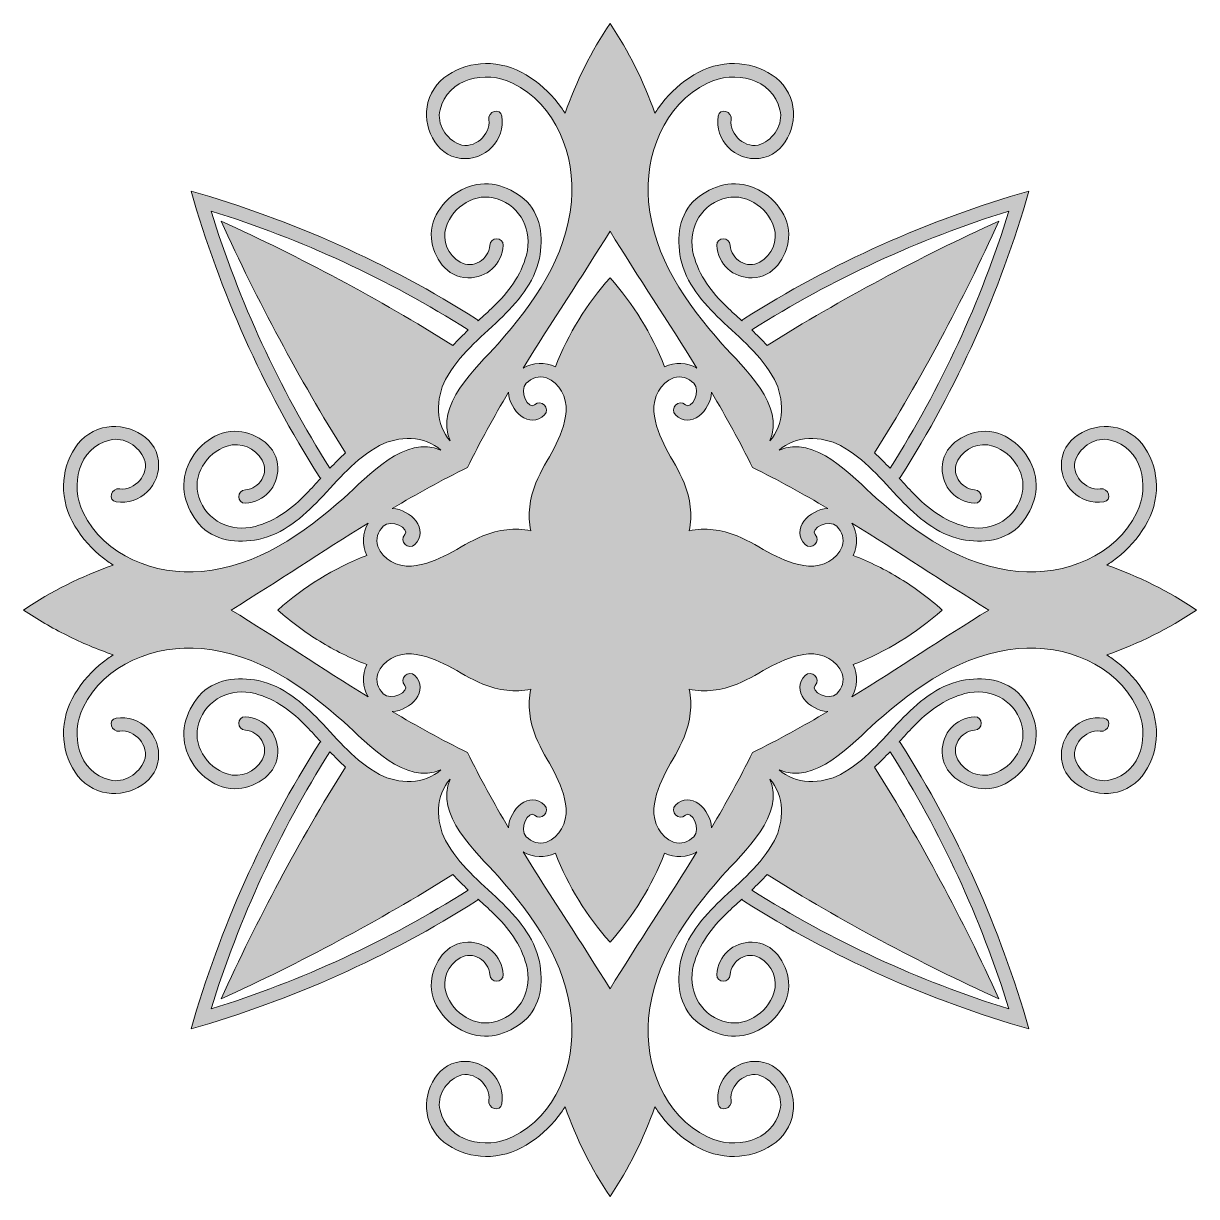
# Model space of a CAD drawing. Header units: inches. Extents: x 59 to 652, y -398 to -8.
# Drawn here: x 468.5 to 651.5, y -191.5 to -8.5 of the extents above; entities that cross this region are included whole.
import ezdxf

# ---------------------------------------------------------------- set-up
doc = ezdxf.new("R2010")
doc.units = ezdxf.units.IN
doc.header["$MEASUREMENT"] = 0
doc.layers.add('Layer 1', color=7, linetype='Continuous')

msp = doc.modelspace()

# ---------------------------------------------------------------- hatches: boundary and pattern name
at = {"layer": 'Layer 1', "true_color": 0x04878f}
h = msp.add_hatch(color=136, dxfattribs=at)
h.dxf.hatch_style = 2
edge = h.paths.add_edge_path()
edge.add_spline(control_points=[(638.36, -107.59), (638.07, -107.38), (637.78, -107.19), (637.49, -107), (642.46, -105.27), (647.16, -102.92), (651.5, -100), (647.16, -97.08), (642.46, -94.73), (637.49, -93), (637.78, -92.81), (638.07, -92.62), (638.36, -92.41), (641.92, -89.84), (644.99, -85.89), (645.24, -81.34), (645.45, -77.36), (643.39, -72.66), (639.16, -71.6), (635.58, -70.7), (630.92, -72.65), (630.45, -76.72), (630.02, -80.5), (633.3, -83.7), (637.04, -83.12), (638.37, -82.91), (637.8, -80.89), (636.48, -81.09), (634.13, -81.46), (631.77, -78.76), (632.65, -76.47), (633.42, -74.47), (635.85, -72.94), (638.02, -73.48), (642.99, -74.72), (644.25, -80.58), (642.2, -84.77), (638.85, -91.65), (630.99, -94.6), (623.66, -93.97), (615.13, -93.24), (607.75, -88.08), (601.53, -82.53), (597.79, -79.2), (591.83, -72.5), (586.4, -75.08), (588.8, -72.75), (593.07, -72.8), (595.95, -74.35), (599.75, -76.39), (602.37, -79.7), (605.31, -82.75), (607.92, -85.45), (611.01, -88.21), (614.82, -88.98), (618.06, -89.64), (621.82, -89.25), (624.12, -86.58), (626.29, -84.03), (627.21, -80.58), (625.82, -77.41), (624.52, -74.44), (621.44, -71.81), (617.99, -72.14), (615.04, -72.42), (611.84, -74.49), (611.82, -77.82), (611.8, -80.8), (613.89, -83.16), (616.88, -83.33), (618.24, -83.41), (618.23, -81.31), (616.88, -81.23), (614.71, -81.1), (613.1, -78.63), (614.28, -76.61), (615.4, -74.71), (617.57, -73.73), (619.74, -74.44), (622.94, -75.48), (625.27, -79.02), (624.14, -82.41), (622.89, -86.14), (619.15, -87.94), (615.38, -86.96), (612.14, -86.11), (609.58, -84.15), (607.29, -81.77), (606.57, -81.03), (605.86, -80.25), (605.13, -79.45), (605.21, -79.38), (605.3, -79.3), (605.36, -79.19), (614.14, -65.39), (620.86, -50.37), (625.35, -34.65), (617.49, -36.89), (609.81, -39.7), (602.36, -43.04), (594.92, -46.37), (587.71, -50.25), (580.81, -54.64), (580.7, -54.7), (580.62, -54.79), (580.55, -54.87), (579.75, -54.14), (578.97, -53.43), (578.23, -52.71), (575.85, -50.42), (573.89, -47.86), (573.04, -44.62), (572.06, -40.85), (573.86, -37.11), (577.59, -35.86), (580.98, -34.73), (584.52, -37.06), (585.56, -40.26), (586.27, -42.43), (585.29, -44.6), (583.39, -45.72), (581.37, -46.9), (578.9, -45.29), (578.77, -43.12), (578.69, -41.77), (576.59, -41.76), (576.67, -43.12), (576.84, -46.11), (579.2, -48.2), (582.18, -48.18), (585.51, -48.16), (587.58, -44.96), (587.86, -42.01), (588.19, -38.56), (585.56, -35.48), (582.59, -34.18), (579.42, -32.79), (575.97, -33.71), (573.42, -35.88), (570.75, -38.18), (570.36, -41.94), (571.02, -45.18), (571.79, -48.99), (574.55, -52.08), (577.25, -54.69), (580.3, -57.63), (583.61, -60.25), (585.65, -64.05), (587.2, -66.93), (587.25, -71.2), (584.92, -73.6), (587.5, -68.17), (580.8, -62.21), (577.47, -58.47), (571.92, -52.25), (566.76, -44.87), (566.03, -36.34), (565.4, -29.01), (568.35, -21.15), (575.23, -17.8), (579.42, -15.75), (585.28, -17.01), (586.52, -21.98), (587.06, -24.15), (585.53, -26.58), (583.53, -27.35), (581.24, -28.23), (578.54, -25.87), (578.91, -23.52), (579.11, -22.2), (577.09, -21.63), (576.88, -22.96), (576.3, -26.7), (579.5, -29.98), (583.28, -29.55), (587.35, -29.08), (589.3, -24.42), (588.4, -20.84), (587.34, -16.61), (582.64, -14.55), (578.66, -14.76), (574.11, -15.01), (570.16, -18.08), (567.59, -21.64), (567.38, -21.93), (567.19, -22.22), (567, -22.51), (565.27, -17.54), (562.92, -12.84), (560, -8.5), (557.08, -12.84), (554.73, -17.54), (553, -22.51), (552.81, -22.22), (552.62, -21.93), (552.41, -21.64), (549.84, -18.08), (545.89, -15.01), (541.34, -14.76), (537.36, -14.55), (532.66, -16.61), (531.6, -20.84), (530.7, -24.42), (532.65, -29.08), (536.72, -29.55), (540.5, -29.98), (543.7, -26.7), (543.12, -22.96), (542.91, -21.63), (540.89, -22.2), (541.09, -23.52), (541.46, -25.87), (538.76, -28.23), (536.47, -27.35), (534.47, -26.58), (532.94, -24.15), (533.48, -21.98), (534.72, -17.01), (540.58, -15.75), (544.77, -17.8), (551.65, -21.15), (554.6, -29.01), (553.97, -36.34), (553.24, -44.87), (548.08, -52.25), (542.53, -58.47), (539.2, -62.21), (532.5, -68.17), (535.08, -73.6), (532.75, -71.2), (532.8, -66.93), (534.35, -64.05), (536.39, -60.25), (539.7, -57.63), (542.75, -54.69), (545.45, -52.08), (548.21, -48.99), (548.98, -45.18), (549.64, -41.94), (549.25, -38.18), (546.58, -35.88), (544.03, -33.71), (540.58, -32.79), (537.41, -34.18), (534.44, -35.48), (531.81, -38.56), (532.14, -42.01), (532.42, -44.96), (534.49, -48.16), (537.82, -48.18), (540.8, -48.2), (543.16, -46.11), (543.33, -43.12), (543.41, -41.76), (541.31, -41.77), (541.23, -43.12), (541.1, -45.29), (538.63, -46.9), (536.61, -45.72), (534.71, -44.6), (533.73, -42.43), (534.44, -40.26), (535.48, -37.06), (539.02, -34.73), (542.41, -35.86), (546.14, -37.11), (547.94, -40.85), (546.96, -44.62), (546.11, -47.86), (544.15, -50.42), (541.77, -52.71), (541.03, -53.43), (540.25, -54.14), (539.45, -54.87), (539.38, -54.79), (539.3, -54.7), (539.19, -54.64), (525.39, -45.86), (510.37, -39.14), (494.65, -34.65), (496.89, -42.51), (499.7, -50.19), (503.04, -57.64), (506.37, -65.08), (510.25, -72.29), (514.64, -79.19), (514.7, -79.3), (514.79, -79.38), (514.87, -79.45), (514.14, -80.25), (513.43, -81.03), (512.71, -81.77), (510.42, -84.15), (507.86, -86.11), (504.62, -86.96), (500.85, -87.94), (497.11, -86.14), (495.86, -82.41), (494.73, -79.02), (497.06, -75.48), (500.26, -74.44), (502.43, -73.73), (504.6, -74.71), (505.72, -76.61), (506.9, -78.63), (505.29, -81.1), (503.12, -81.23), (501.77, -81.31), (501.76, -83.41), (503.12, -83.33), (506.11, -83.16), (508.2, -80.8), (508.18, -77.82), (508.16, -74.49), (504.96, -72.42), (502.01, -72.14), (498.56, -71.81), (495.48, -74.44), (494.18, -77.41), (492.79, -80.58), (493.71, -84.03), (495.88, -86.58), (498.18, -89.25), (501.94, -89.64), (505.18, -88.98), (508.99, -88.21), (512.08, -85.45), (514.69, -82.75), (517.63, -79.7), (520.25, -76.39), (524.05, -74.35), (526.93, -72.8), (531.2, -72.75), (533.6, -75.08), (528.17, -72.5), (522.21, -79.2), (518.47, -82.53), (512.25, -88.08), (504.87, -93.24), (496.34, -93.97), (489.01, -94.6), (481.15, -91.65), (477.8, -84.77), (475.75, -80.58), (477.01, -74.72), (481.98, -73.48), (484.15, -72.94), (486.58, -74.47), (487.35, -76.47), (488.23, -78.76), (485.87, -81.46), (483.52, -81.09), (482.2, -80.89), (481.63, -82.91), (482.96, -83.12), (486.7, -83.7), (489.98, -80.5), (489.55, -76.72), (489.08, -72.65), (484.42, -70.7), (480.84, -71.6), (476.61, -72.66), (474.55, -77.36), (474.76, -81.34), (475.01, -85.89), (478.08, -89.84), (481.64, -92.41), (481.93, -92.62), (482.22, -92.81), (482.51, -93), (477.54, -94.73), (472.84, -97.08), (468.5, -100), (470.67, -101.46), (472.93, -102.78), (475.27, -103.95), (477.61, -105.12), (480.02, -106.14), (482.51, -107), (482.22, -107.19), (481.93, -107.38), (481.64, -107.59), (478.08, -110.16), (475.01, -114.11), (474.76, -118.66), (474.55, -122.64), (476.61, -127.34), (480.84, -128.4), (484.42, -129.3), (489.08, -127.35), (489.55, -123.28), (489.98, -119.5), (486.7, -116.3), (482.96, -116.88), (481.63, -117.09), (482.2, -119.11), (483.52, -118.91), (485.87, -118.54), (488.23, -121.24), (487.35, -123.53), (486.58, -125.53), (484.15, -127.06), (481.98, -126.52), (477.01, -125.28), (475.75, -119.42), (477.8, -115.23), (481.15, -108.35), (489.01, -105.4), (496.34, -106.03), (504.87, -106.76), (512.25, -111.92), (518.47, -117.47), (522.21, -120.8), (528.17, -127.5), (533.6, -124.92), (531.2, -127.25), (526.93, -127.2), (524.05, -125.65), (520.25, -123.61), (517.63, -120.3), (514.69, -117.25), (512.08, -114.55), (508.99, -111.79), (505.18, -111.02), (501.94, -110.36), (498.18, -110.75), (495.88, -113.42), (493.71, -115.97), (492.79, -119.42), (494.18, -122.59), (495.48, -125.56), (498.56, -128.19), (502.01, -127.86), (504.96, -127.58), (508.16, -125.51), (508.18, -122.18), (508.2, -119.2), (506.11, -116.84), (503.12, -116.67), (501.76, -116.59), (501.77, -118.69), (503.12, -118.77), (505.29, -118.9), (506.9, -121.37), (505.72, -123.39), (504.6, -125.29), (502.43, -126.27), (500.26, -125.56), (497.06, -124.52), (494.73, -120.98), (495.86, -117.59), (497.11, -113.86), (500.85, -112.06), (504.62, -113.04), (507.86, -113.89), (510.42, -115.85), (512.71, -118.23), (513.43, -118.97), (514.14, -119.75), (514.87, -120.55), (514.79, -120.62), (514.7, -120.7), (514.64, -120.81), (505.86, -134.61), (499.14, -149.63), (494.65, -165.35), (510.37, -160.86), (525.39, -154.14), (539.19, -145.36), (539.3, -145.3), (539.38, -145.21), (539.45, -145.13), (540.25, -145.86), (541.03, -146.57), (541.77, -147.29), (544.15, -149.58), (546.11, -152.14), (546.96, -155.38), (547.94, -159.15), (546.14, -162.89), (542.41, -164.14), (539.02, -165.27), (535.48, -162.94), (534.44, -159.74), (533.73, -157.57), (534.71, -155.4), (536.61, -154.28), (538.63, -153.1), (541.1, -154.71), (541.23, -156.88), (541.31, -158.23), (543.41, -158.24), (543.33, -156.88), (543.16, -153.89), (540.8, -151.8), (537.82, -151.82), (534.49, -151.84), (532.42, -155.04), (532.14, -157.99), (531.81, -161.44), (534.44, -164.52), (537.41, -165.82), (540.58, -167.21), (544.03, -166.29), (546.58, -164.12), (549.25, -161.82), (549.64, -158.06), (548.98, -154.82), (548.21, -151.01), (545.45, -147.92), (542.75, -145.31), (539.7, -142.37), (536.39, -139.75), (534.35, -135.95), (532.8, -133.07), (532.75, -128.8), (535.08, -126.4), (532.5, -131.83), (539.2, -137.79), (542.53, -141.53), (548.08, -147.75), (553.24, -155.13), (553.97, -163.66), (554.6, -170.99), (551.65, -178.85), (544.77, -182.2), (540.58, -184.25), (534.72, -182.99), (533.48, -178.02), (532.94, -175.85), (534.47, -173.42), (536.47, -172.65), (538.76, -171.77), (541.46, -174.13), (541.09, -176.48), (540.89, -177.8), (542.91, -178.37), (543.12, -177.04), (543.7, -173.3), (540.5, -170.02), (536.72, -170.45), (532.65, -170.92), (530.7, -175.58), (531.6, -179.16), (532.66, -183.39), (537.36, -185.45), (541.34, -185.24), (545.89, -184.99), (549.84, -181.92), (552.41, -178.36), (552.62, -178.07), (552.81, -177.78), (553, -177.49), (554.73, -182.46), (557.08, -187.16), (560, -191.5), (562.92, -187.16), (565.27, -182.46), (567, -177.49), (567.19, -177.78), (567.38, -178.07), (567.59, -178.36), (570.16, -181.92), (574.11, -184.99), (578.66, -185.24), (582.64, -185.45), (587.34, -183.39), (588.4, -179.16), (589.3, -175.58), (587.35, -170.92), (583.28, -170.45), (579.5, -170.02), (576.3, -173.3), (576.88, -177.04), (577.09, -178.37), (579.11, -177.8), (578.91, -176.48), (578.54, -174.13), (581.24, -171.77), (583.53, -172.65), (585.53, -173.42), (587.06, -175.85), (586.52, -178.02), (585.28, -182.99), (579.42, -184.25), (575.23, -182.2), (568.35, -178.85), (565.4, -170.99), (566.03, -163.66), (566.76, -155.13), (571.92, -147.75), (577.47, -141.53), (580.8, -137.79), (587.5, -131.83), (584.92, -126.4), (587.25, -128.8), (587.2, -133.07), (585.65, -135.95), (583.61, -139.75), (580.3, -142.37), (577.25, -145.31), (574.55, -147.92), (571.79, -151.01), (571.02, -154.82), (570.36, -158.06), (570.75, -161.82), (573.42, -164.12), (575.97, -166.29), (579.42, -167.21), (582.59, -165.82), (585.56, -164.52), (588.19, -161.44), (587.86, -157.99), (587.58, -155.04), (585.51, -151.84), (582.18, -151.82), (579.2, -151.8), (576.84, -153.89), (576.67, -156.88), (576.59, -158.24), (578.69, -158.23), (578.77, -156.88), (578.9, -154.71), (581.37, -153.1), (583.39, -154.28), (585.29, -155.4), (586.27, -157.57), (585.56, -159.74), (584.52, -162.94), (580.98, -165.27), (577.59, -164.14), (573.86, -162.89), (572.06, -159.15), (573.04, -155.38), (573.89, -152.14), (575.85, -149.58), (578.23, -147.29), (578.97, -146.57), (579.75, -145.86), (580.55, -145.13), (580.62, -145.21), (580.7, -145.3), (580.81, -145.36), (594.61, -154.14), (609.63, -160.86), (625.35, -165.35), (620.86, -149.63), (614.14, -134.61), (605.36, -120.81), (605.3, -120.7), (605.21, -120.62), (605.13, -120.55), (605.86, -119.75), (606.57, -118.97), (607.29, -118.23), (609.58, -115.85), (612.14, -113.89), (615.38, -113.04), (619.15, -112.06), (622.89, -113.86), (624.14, -117.59), (625.27, -120.98), (622.94, -124.52), (619.74, -125.56), (617.57, -126.27), (615.4, -125.29), (614.28, -123.39), (613.1, -121.37), (614.71, -118.9), (616.88, -118.77), (618.23, -118.69), (618.24, -116.59), (616.88, -116.67), (613.89, -116.84), (611.8, -119.2), (611.82, -122.18), (611.84, -125.51), (615.04, -127.58), (617.99, -127.86), (621.44, -128.19), (624.52, -125.56), (625.82, -122.59), (627.21, -119.42), (626.29, -115.97), (624.12, -113.42), (621.82, -110.75), (618.06, -110.36), (614.82, -111.02), (611.01, -111.79), (607.92, -114.55), (605.31, -117.25), (602.37, -120.3), (599.75, -123.61), (595.95, -125.65), (593.07, -127.2), (588.8, -127.25), (586.4, -124.92), (591.83, -127.5), (597.79, -120.8), (601.53, -117.47), (607.75, -111.92), (615.13, -106.76), (623.66, -106.03), (630.99, -105.4), (638.85, -108.35), (642.2, -115.23), (644.25, -119.42), (642.99, -125.28), (638.02, -126.52), (635.85, -127.06), (633.42, -125.53), (632.65, -123.53), (631.77, -121.24), (634.13, -118.54), (636.48, -118.91), (637.8, -119.11), (638.37, -117.09), (637.04, -116.88), (633.3, -116.3), (630.02, -119.5), (630.45, -123.28), (630.92, -127.35), (635.58, -129.3), (639.16, -128.4), (643.39, -127.34), (645.45, -122.64), (645.24, -118.66), (644.99, -114.11), (641.92, -110.16), (638.36, -107.59)], knot_values=[0, 0, 0, 0, 1, 1, 1, 2, 2, 2, 3, 3, 3, 4, 4, 4, 5, 5, 5, 6, 6, 6, 7, 7, 7, 8, 8, 8, 9, 9, 9, 10, 10, 10, 11, 11, 11, 12, 12, 12, 13, 13, 13, 14, 14, 14, 15, 15, 15, 16, 16, 16, 17, 17, 17, 18, 18, 18, 19, 19, 19, 20, 20, 20, 21, 21, 21, 22, 22, 22, 23, 23, 23, 24, 24, 24, 25, 25, 25, 26, 26, 26, 27, 27, 27, 28, 28, 28, 29, 29, 29, 30, 30, 30, 31, 31, 31, 32, 32, 32, 33, 33, 33, 34, 34, 34, 35, 35, 35, 36, 36, 36, 37, 37, 37, 38, 38, 38, 39, 39, 39, 40, 40, 40, 41, 41, 41, 42, 42, 42, 43, 43, 43, 44, 44, 44, 45, 45, 45, 46, 46, 46, 47, 47, 47, 48, 48, 48, 49, 49, 49, 50, 50, 50, 51, 51, 51, 52, 52, 52, 53, 53, 53, 54, 54, 54, 55, 55, 55, 56, 56, 56, 57, 57, 57, 58, 58, 58, 59, 59, 59, 60, 60, 60, 61, 61, 61, 62, 62, 62, 63, 63, 63, 64, 64, 64, 65, 65, 65, 66, 66, 66, 67, 67, 67, 68, 68, 68, 69, 69, 69, 70, 70, 70, 71, 71, 71, 72, 72, 72, 73, 73, 73, 74, 74, 74, 75, 75, 75, 76, 76, 76, 77, 77, 77, 78, 78, 78, 79, 79, 79, 80, 80, 80, 81, 81, 81, 82, 82, 82, 83, 83, 83, 84, 84, 84, 85, 85, 85, 86, 86, 86, 87, 87, 87, 88, 88, 88, 89, 89, 89, 90, 90, 90, 91, 91, 91, 92, 92, 92, 93, 93, 93, 94, 94, 94, 95, 95, 95, 96, 96, 96, 97, 97, 97, 98, 98, 98, 99, 99, 99, 100, 100, 100, 101, 101, 101, 102, 102, 102, 103, 103, 103, 104, 104, 104, 105, 105, 105, 106, 106, 106, 107, 107, 107, 108, 108, 108, 109, 109, 109, 110, 110, 110, 111, 111, 111, 112, 112, 112, 113, 113, 113, 114, 114, 114, 115, 115, 115, 116, 116, 116, 117, 117, 117, 118, 118, 118, 119, 119, 119, 120, 120, 120, 121, 121, 121, 122, 122, 122, 123, 123, 123, 124, 124, 124, 125, 125, 125, 126, 126, 126, 127, 127, 127, 128, 128, 128, 129, 129, 129, 130, 130, 130, 131, 131, 131, 132, 132, 132, 133, 133, 133, 134, 134, 134, 135, 135, 135, 136, 136, 136, 137, 137, 137, 138, 138, 138, 139, 139, 139, 140, 140, 140, 141, 141, 141, 142, 142, 142, 143, 143, 143, 144, 144, 144, 145, 145, 145, 146, 146, 146, 147, 147, 147, 148, 148, 148, 149, 149, 149, 150, 150, 150, 151, 151, 151, 152, 152, 152, 153, 153, 153, 154, 154, 154, 155, 155, 155, 156, 156, 156, 157, 157, 157, 158, 158, 158, 159, 159, 159, 160, 160, 160, 161, 161, 161, 162, 162, 162, 163, 163, 163, 164, 164, 164, 165, 165, 165, 166, 166, 166, 167, 167, 167, 168, 168, 168, 169, 169, 169, 170, 170, 170, 171, 171, 171, 172, 172, 172, 173, 173, 173, 174, 174, 174, 175, 175, 175, 176, 176, 176, 177, 177, 177, 178, 178, 178, 179, 179, 179, 180, 180, 180, 181, 181, 181, 182, 182, 182, 183, 183, 183, 184, 184, 184, 185, 185, 185, 186, 186, 186, 187, 187, 187, 188, 188, 188, 189, 189, 189, 190, 190, 190, 191, 191, 191, 192, 192, 192, 193, 193, 193, 194, 194, 194, 195, 195, 195, 196, 196, 196, 197, 197, 197, 198, 198, 198, 199, 199, 199, 200, 200, 200, 201, 201, 201, 202, 202, 202, 203, 203, 203, 204, 204, 204, 205, 205, 205, 206, 206, 206, 207, 207, 207, 208, 208, 208, 209, 209, 209, 210, 210, 210, 211, 211, 211, 212, 212, 212, 213, 213, 213, 214, 214, 214, 215, 215, 215, 216, 216, 216, 217, 217, 217, 218, 218, 218, 219, 219, 219, 220, 220, 220, 221, 221, 221, 222, 222, 222, 223, 223, 223, 224, 224, 224, 225, 225, 225, 226, 226, 226, 227, 227, 227, 228, 228, 228, 229, 229, 229, 230, 230, 230, 231, 231, 231, 232, 232, 232, 233, 233, 233, 234, 234, 234, 235, 235, 235, 236, 236, 236, 237, 237, 237, 238, 238, 238, 239, 239, 239, 240, 240, 240, 241, 241, 241, 242, 242, 242, 243, 243, 243, 243], degree=3, periodic=1)
edge = h.paths.add_edge_path()
edge.add_spline(control_points=[(584.51, -58.72), (583.75, -57.88), (582.93, -57.08), (582.11, -56.31), (594.62, -48.38), (608.1, -42.15), (622.23, -37.77), (617.85, -51.9), (611.62, -65.38), (603.69, -77.89), (602.92, -77.07), (602.12, -76.25), (601.28, -75.49), (608.53, -63.87), (615.01, -51.79), (620.68, -39.32), (614.45, -42.16), (608.31, -45.19), (602.28, -48.43), (596.25, -51.67), (590.32, -55.1), (584.51, -58.72)], knot_values=[0, 0, 0, 0, 1, 1, 1, 2, 2, 2, 3, 3, 3, 4, 4, 4, 5, 5, 5, 6, 6, 6, 7, 7, 7, 7], degree=3, periodic=1)
edge = h.paths.add_edge_path()
edge.add_spline(control_points=[(499.32, -39.32), (502.16, -45.55), (505.19, -51.69), (508.43, -57.72), (511.67, -63.75), (515.1, -69.68), (518.72, -75.49), (517.88, -76.25), (517.08, -77.07), (516.31, -77.89), (508.38, -65.38), (502.15, -51.9), (497.77, -37.77), (511.9, -42.15), (525.38, -48.38), (537.89, -56.31), (537.07, -57.08), (536.25, -57.88), (535.49, -58.72), (523.87, -51.47), (511.79, -44.99), (499.32, -39.32)], knot_values=[0, 0, 0, 0, 1, 1, 1, 2, 2, 2, 3, 3, 3, 4, 4, 4, 5, 5, 5, 6, 6, 6, 7, 7, 7, 7], degree=3, periodic=1)
edge = h.paths.add_edge_path()
edge.add_spline(control_points=[(535.49, -141.28), (536.25, -142.12), (537.07, -142.92), (537.89, -143.69), (525.38, -151.62), (511.9, -157.85), (497.77, -162.23), (502.15, -148.1), (508.38, -134.62), (516.31, -122.11), (517.08, -122.93), (517.88, -123.75), (518.72, -124.51), (511.47, -136.13), (504.99, -148.21), (499.32, -160.68), (505.55, -157.84), (511.69, -154.81), (517.72, -151.57), (523.75, -148.33), (529.68, -144.9), (535.49, -141.28)], knot_values=[0, 0, 0, 0, 1, 1, 1, 2, 2, 2, 3, 3, 3, 4, 4, 4, 5, 5, 5, 6, 6, 6, 7, 7, 7, 7], degree=3, periodic=1)
edge = h.paths.add_edge_path()
edge.add_spline(control_points=[(620.68, -160.68), (617.84, -154.45), (614.81, -148.31), (611.57, -142.28), (608.33, -136.25), (604.9, -130.32), (601.28, -124.51), (602.12, -123.75), (602.92, -122.93), (603.69, -122.11), (611.62, -134.62), (617.85, -148.1), (622.23, -162.23), (608.1, -157.85), (594.62, -151.62), (582.11, -143.69), (582.93, -142.92), (583.75, -142.12), (584.51, -141.28), (596.13, -148.53), (608.21, -155.01), (620.68, -160.68)], knot_values=[0, 0, 0, 0, 1, 1, 1, 2, 2, 2, 3, 3, 3, 4, 4, 4, 5, 5, 5, 6, 6, 6, 7, 7, 7, 7], degree=3, periodic=1)
edge = h.paths.add_edge_path()
edge.add_spline(control_points=[(560, -40.89), (564.41, -48.09), (569.14, -55.1), (573.56, -62.28), (572.04, -61.36), (570.13, -61.28), (568.5, -62.04), (566.51, -56.91), (563.66, -52.25), (560, -48.17), (556.34, -52.25), (553.49, -56.91), (551.5, -62.04), (549.87, -61.28), (547.96, -61.36), (546.44, -62.28), (550.86, -55.1), (555.59, -48.09), (560, -40.89)], knot_values=[0, 0, 0, 0, 1, 1, 1, 2, 2, 2, 3, 3, 3, 4, 4, 4, 5, 5, 5, 6, 6, 6, 6], degree=3, periodic=1)
edge = h.paths.add_edge_path()
edge.add_spline(control_points=[(560, -159.11), (555.59, -151.91), (550.86, -144.9), (546.44, -137.72), (547.96, -138.64), (549.87, -138.72), (551.5, -137.96), (553.49, -143.09), (556.34, -147.75), (560, -151.83), (563.66, -147.75), (566.51, -143.09), (568.5, -137.96), (570.13, -138.72), (572.04, -138.64), (573.56, -137.72), (569.14, -144.9), (564.41, -151.91), (560, -159.11)], knot_values=[0, 0, 0, 0, 1, 1, 1, 2, 2, 2, 3, 3, 3, 4, 4, 4, 5, 5, 5, 6, 6, 6, 6], degree=3, periodic=1)
edge = h.paths.add_edge_path()
edge.add_spline(control_points=[(524.62, -86.94), (525.76, -85.68), (528.9, -87.33), (528.01, -88.23), (527, -89.24), (528.56, -90.79), (529.56, -89.79), (531.89, -87.45), (528.88, -84.29), (526.04, -84.16), (529.87, -81.88), (533.77, -79.73), (537.78, -77.78), (539.73, -73.77), (541.88, -69.87), (544.16, -66.04), (544.29, -68.88), (547.45, -71.89), (549.79, -69.56), (550.79, -68.56), (549.24, -67), (548.23, -68.01), (547.33, -68.9), (545.68, -65.76), (546.94, -64.62), (547.77, -63.86), (548.94, -63.35), (550.07, -63.79), (552.16, -64.6), (553.29, -66.82), (553.14, -69.01), (552.83, -73.21), (550.02, -76.41), (548.45, -80.16), (547.43, -82.63), (547.15, -85.23), (547.63, -87.63), (545.23, -87.15), (542.63, -87.43), (540.16, -88.45), (536.41, -90.02), (533.21, -92.83), (529.01, -93.14), (526.82, -93.29), (524.6, -92.16), (523.79, -90.07), (523.35, -88.94), (523.86, -87.77), (524.62, -86.94)], knot_values=[0, 0, 0, 0, 1, 1, 1, 2, 2, 2, 3, 3, 3, 4, 4, 4, 5, 5, 5, 6, 6, 6, 7, 7, 7, 8, 8, 8, 9, 9, 9, 10, 10, 10, 11, 11, 11, 12, 12, 12, 13, 13, 13, 14, 14, 14, 15, 15, 15, 16, 16, 16, 16], degree=3, periodic=1)
edge = h.paths.add_edge_path()
edge.add_spline(control_points=[(522.04, -91.5), (516.91, -93.49), (512.25, -96.34), (508.17, -100), (510.21, -101.83), (512.4, -103.46), (514.71, -104.88), (517.03, -106.29), (519.47, -107.5), (522.04, -108.5), (521.28, -110.13), (521.36, -112.04), (522.28, -113.56), (515.1, -109.14), (508.09, -104.41), (500.89, -100), (508.09, -95.59), (515.1, -90.86), (522.28, -86.44), (521.36, -87.96), (521.28, -89.87), (522.04, -91.5)], knot_values=[0, 0, 0, 0, 1, 1, 1, 2, 2, 2, 3, 3, 3, 4, 4, 4, 5, 5, 5, 6, 6, 6, 7, 7, 7, 7], degree=3, periodic=1)
edge = h.paths.add_edge_path()
edge.add_spline(control_points=[(526.04, -115.84), (528.88, -115.71), (531.89, -112.55), (529.56, -110.21), (528.56, -109.21), (527, -110.76), (528.01, -111.77), (528.9, -112.67), (525.76, -114.32), (524.62, -113.06), (523.86, -112.23), (523.35, -111.06), (523.79, -109.93), (524.6, -107.84), (526.82, -106.71), (529.01, -106.86), (533.21, -107.17), (536.41, -109.98), (540.16, -111.55), (542.63, -112.57), (545.23, -112.85), (547.63, -112.37), (547.15, -114.77), (547.43, -117.37), (548.45, -119.84), (550.02, -123.59), (552.83, -126.79), (553.14, -130.99), (553.29, -133.18), (552.16, -135.4), (550.07, -136.21), (548.94, -136.65), (547.77, -136.14), (546.94, -135.38), (545.68, -134.24), (547.33, -131.1), (548.23, -131.99), (549.24, -133), (550.79, -131.44), (549.79, -130.44), (547.45, -128.11), (544.29, -131.12), (544.16, -133.96), (541.88, -130.13), (539.73, -126.23), (537.78, -122.22), (533.77, -120.27), (529.87, -118.12), (526.04, -115.84)], knot_values=[0, 0, 0, 0, 1, 1, 1, 2, 2, 2, 3, 3, 3, 4, 4, 4, 5, 5, 5, 6, 6, 6, 7, 7, 7, 8, 8, 8, 9, 9, 9, 10, 10, 10, 11, 11, 11, 12, 12, 12, 13, 13, 13, 14, 14, 14, 15, 15, 15, 16, 16, 16, 16], degree=3, periodic=1)
edge = h.paths.add_edge_path()
edge.add_spline(control_points=[(595.38, -113.06), (594.24, -114.32), (591.1, -112.67), (591.99, -111.77), (593, -110.76), (591.44, -109.21), (590.44, -110.21), (588.11, -112.55), (591.12, -115.71), (593.96, -115.84), (590.13, -118.12), (586.23, -120.27), (582.22, -122.22), (580.27, -126.23), (578.12, -130.13), (575.84, -133.96), (575.71, -131.12), (572.55, -128.11), (570.21, -130.44), (569.21, -131.44), (570.76, -133), (571.77, -131.99), (572.67, -131.1), (574.32, -134.24), (573.06, -135.38), (572.23, -136.14), (571.06, -136.65), (569.93, -136.21), (567.84, -135.4), (566.71, -133.18), (566.86, -130.99), (567.17, -126.79), (569.98, -123.59), (571.55, -119.84), (572.57, -117.37), (572.85, -114.77), (572.37, -112.37), (574.77, -112.85), (577.37, -112.57), (579.84, -111.55), (583.59, -109.98), (586.79, -107.17), (590.99, -106.86), (593.18, -106.71), (595.4, -107.84), (596.21, -109.93), (596.65, -111.06), (596.14, -112.23), (595.38, -113.06)], knot_values=[0, 0, 0, 0, 1, 1, 1, 2, 2, 2, 3, 3, 3, 4, 4, 4, 5, 5, 5, 6, 6, 6, 7, 7, 7, 8, 8, 8, 9, 9, 9, 10, 10, 10, 11, 11, 11, 12, 12, 12, 13, 13, 13, 14, 14, 14, 15, 15, 15, 16, 16, 16, 16], degree=3, periodic=1)
edge = h.paths.add_edge_path()
edge.add_spline(control_points=[(596.21, -90.07), (595.4, -92.16), (593.18, -93.29), (590.99, -93.14), (586.79, -92.83), (583.59, -90.02), (579.84, -88.45), (577.37, -87.43), (574.77, -87.15), (572.37, -87.63), (572.85, -85.23), (572.57, -82.63), (571.55, -80.16), (569.98, -76.41), (567.17, -73.21), (566.86, -69.01), (566.71, -66.82), (567.84, -64.6), (569.93, -63.79), (571.06, -63.35), (572.23, -63.86), (573.06, -64.62), (574.32, -65.76), (572.67, -68.9), (571.77, -68.01), (570.76, -67), (569.21, -68.56), (570.21, -69.56), (572.55, -71.89), (575.71, -68.88), (575.84, -66.04), (578.12, -69.87), (580.27, -73.77), (582.22, -77.78), (586.23, -79.73), (590.13, -81.88), (593.96, -84.16), (591.12, -84.29), (588.11, -87.45), (590.44, -89.79), (591.44, -90.79), (593, -89.24), (591.99, -88.23), (591.1, -87.33), (594.24, -85.68), (595.38, -86.94), (596.14, -87.77), (596.65, -88.94), (596.21, -90.07)], knot_values=[0, 0, 0, 0, 1, 1, 1, 2, 2, 2, 3, 3, 3, 4, 4, 4, 5, 5, 5, 6, 6, 6, 7, 7, 7, 8, 8, 8, 9, 9, 9, 10, 10, 10, 11, 11, 11, 12, 12, 12, 13, 13, 13, 14, 14, 14, 15, 15, 15, 16, 16, 16, 16], degree=3, periodic=1)
edge = h.paths.add_edge_path()
edge.add_spline(control_points=[(597.72, -113.56), (598.64, -112.04), (598.72, -110.13), (597.96, -108.5), (603.09, -106.51), (607.75, -103.66), (611.83, -100), (609.79, -98.17), (607.6, -96.54), (605.29, -95.12), (602.97, -93.71), (600.53, -92.5), (597.96, -91.5), (598.72, -89.87), (598.64, -87.96), (597.72, -86.44), (604.9, -90.86), (611.91, -95.59), (619.11, -100), (611.91, -104.41), (604.9, -109.14), (597.72, -113.56)], knot_values=[0, 0, 0, 0, 1, 1, 1, 2, 2, 2, 3, 3, 3, 4, 4, 4, 5, 5, 5, 6, 6, 6, 7, 7, 7, 7], degree=3, periodic=1)

# ---------------------------------------------------------------- linework, layer by layer
at = {"layer": 'Layer 1', "lineweight": 0}
for points, knots in [([(638.36, -107.59), (638.07, -107.38), (637.78, -107.19), (637.49, -107), (642.46, -105.27), (647.16, -102.92), (651.5, -100), (647.16, -97.08), (642.46, -94.73), (637.49, -93), (637.78, -92.81), (638.07, -92.62), (638.36, -92.41), (641.92, -89.84), (644.99, -85.89), (645.24, -81.34), (645.45, -77.36), (643.39, -72.66), (639.16, -71.6), (635.58, -70.7), (630.92, -72.65), (630.45, -76.72), (630.02, -80.5), (633.3, -83.7), (637.04, -83.12), (638.37, -82.91), (637.8, -80.89), (636.48, -81.09), (634.13, -81.46), (631.77, -78.76), (632.65, -76.47), (633.42, -74.47), (635.85, -72.94), (638.02, -73.48), (642.99, -74.72), (644.25, -80.58), (642.2, -84.77), (638.85, -91.65), (630.99, -94.6), (623.66, -93.97), (615.13, -93.24), (607.75, -88.08), (601.53, -82.53), (597.79, -79.2), (591.83, -72.5), (586.4, -75.08), (588.8, -72.75), (593.07, -72.8), (595.95, -74.35), (599.75, -76.39), (602.37, -79.7), (605.31, -82.75), (607.92, -85.45), (611.01, -88.21), (614.82, -88.98), (618.06, -89.64), (621.82, -89.25), (624.12, -86.58), (626.29, -84.03), (627.21, -80.58), (625.82, -77.41), (624.52, -74.44), (621.44, -71.81), (617.99, -72.14), (615.04, -72.42), (611.84, -74.49), (611.82, -77.82), (611.8, -80.8), (613.89, -83.16), (616.88, -83.33), (618.24, -83.41), (618.23, -81.31), (616.88, -81.23), (614.71, -81.1), (613.1, -78.63), (614.28, -76.61), (615.4, -74.71), (617.57, -73.73), (619.74, -74.44), (622.94, -75.48), (625.27, -79.02), (624.14, -82.41), (622.89, -86.14), (619.15, -87.94), (615.38, -86.96), (612.14, -86.11), (609.58, -84.15), (607.29, -81.77), (606.57, -81.03), (605.86, -80.25), (605.13, -79.45), (605.21, -79.38), (605.3, -79.3), (605.36, -79.19), (614.14, -65.39), (620.86, -50.37), (625.35, -34.65), (617.49, -36.89), (609.81, -39.7), (602.36, -43.04), (594.92, -46.37), (587.71, -50.25), (580.81, -54.64), (580.7, -54.7), (580.62, -54.79), (580.55, -54.87), (579.75, -54.14), (578.97, -53.43), (578.23, -52.71), (575.85, -50.42), (573.89, -47.86), (573.04, -44.62), (572.06, -40.85), (573.86, -37.11), (577.59, -35.86), (580.98, -34.73), (584.52, -37.06), (585.56, -40.26), (586.27, -42.43), (585.29, -44.6), (583.39, -45.72), (581.37, -46.9), (578.9, -45.29), (578.77, -43.12), (578.69, -41.77), (576.59, -41.76), (576.67, -43.12), (576.84, -46.11), (579.2, -48.2), (582.18, -48.18), (585.51, -48.16), (587.58, -44.96), (587.86, -42.01), (588.19, -38.56), (585.56, -35.48), (582.59, -34.18), (579.42, -32.79), (575.97, -33.71), (573.42, -35.88), (570.75, -38.18), (570.36, -41.94), (571.02, -45.18), (571.79, -48.99), (574.55, -52.08), (577.25, -54.69), (580.3, -57.63), (583.61, -60.25), (585.65, -64.05), (587.2, -66.93), (587.25, -71.2), (584.92, -73.6), (587.5, -68.17), (580.8, -62.21), (577.47, -58.47), (571.92, -52.25), (566.76, -44.87), (566.03, -36.34), (565.4, -29.01), (568.35, -21.15), (575.23, -17.8), (579.42, -15.75), (585.28, -17.01), (586.52, -21.98), (587.06, -24.15), (585.53, -26.58), (583.53, -27.35), (581.24, -28.23), (578.54, -25.87), (578.91, -23.52), (579.11, -22.2), (577.09, -21.63), (576.88, -22.96), (576.3, -26.7), (579.5, -29.98), (583.28, -29.55), (587.35, -29.08), (589.3, -24.42), (588.4, -20.84), (587.34, -16.61), (582.64, -14.55), (578.66, -14.76), (574.11, -15.01), (570.16, -18.08), (567.59, -21.64), (567.38, -21.93), (567.19, -22.22), (567, -22.51), (565.27, -17.54), (562.92, -12.84), (560, -8.5), (557.08, -12.84), (554.73, -17.54), (553, -22.51), (552.81, -22.22), (552.62, -21.93), (552.41, -21.64), (549.84, -18.08), (545.89, -15.01), (541.34, -14.76), (537.36, -14.55), (532.66, -16.61), (531.6, -20.84), (530.7, -24.42), (532.65, -29.08), (536.72, -29.55), (540.5, -29.98), (543.7, -26.7), (543.12, -22.96), (542.91, -21.63), (540.89, -22.2), (541.09, -23.52), (541.46, -25.87), (538.76, -28.23), (536.47, -27.35), (534.47, -26.58), (532.94, -24.15), (533.48, -21.98), (534.72, -17.01), (540.58, -15.75), (544.77, -17.8), (551.65, -21.15), (554.6, -29.01), (553.97, -36.34), (553.24, -44.87), (548.08, -52.25), (542.53, -58.47), (539.2, -62.21), (532.5, -68.17), (535.08, -73.6), (532.75, -71.2), (532.8, -66.93), (534.35, -64.05), (536.39, -60.25), (539.7, -57.63), (542.75, -54.69), (545.45, -52.08), (548.21, -48.99), (548.98, -45.18), (549.64, -41.94), (549.25, -38.18), (546.58, -35.88), (544.03, -33.71), (540.58, -32.79), (537.41, -34.18), (534.44, -35.48), (531.81, -38.56), (532.14, -42.01), (532.42, -44.96), (534.49, -48.16), (537.82, -48.18), (540.8, -48.2), (543.16, -46.11), (543.33, -43.12), (543.41, -41.76), (541.31, -41.77), (541.23, -43.12), (541.1, -45.29), (538.63, -46.9), (536.61, -45.72), (534.71, -44.6), (533.73, -42.43), (534.44, -40.26), (535.48, -37.06), (539.02, -34.73), (542.41, -35.86), (546.14, -37.11), (547.94, -40.85), (546.96, -44.62), (546.11, -47.86), (544.15, -50.42), (541.77, -52.71), (541.03, -53.43), (540.25, -54.14), (539.45, -54.87), (539.38, -54.79), (539.3, -54.7), (539.19, -54.64), (525.39, -45.86), (510.37, -39.14), (494.65, -34.65), (496.89, -42.51), (499.7, -50.19), (503.04, -57.64), (506.37, -65.08), (510.25, -72.29), (514.64, -79.19), (514.7, -79.3), (514.79, -79.38), (514.87, -79.45), (514.14, -80.25), (513.43, -81.03), (512.71, -81.77), (510.42, -84.15), (507.86, -86.11), (504.62, -86.96), (500.85, -87.94), (497.11, -86.14), (495.86, -82.41), (494.73, -79.02), (497.06, -75.48), (500.26, -74.44), (502.43, -73.73), (504.6, -74.71), (505.72, -76.61), (506.9, -78.63), (505.29, -81.1), (503.12, -81.23), (501.77, -81.31), (501.76, -83.41), (503.12, -83.33), (506.11, -83.16), (508.2, -80.8), (508.18, -77.82), (508.16, -74.49), (504.96, -72.42), (502.01, -72.14), (498.56, -71.81), (495.48, -74.44), (494.18, -77.41), (492.79, -80.58), (493.71, -84.03), (495.88, -86.58), (498.18, -89.25), (501.94, -89.64), (505.18, -88.98), (508.99, -88.21), (512.08, -85.45), (514.69, -82.75), (517.63, -79.7), (520.25, -76.39), (524.05, -74.35), (526.93, -72.8), (531.2, -72.75), (533.6, -75.08), (528.17, -72.5), (522.21, -79.2), (518.47, -82.53), (512.25, -88.08), (504.87, -93.24), (496.34, -93.97), (489.01, -94.6), (481.15, -91.65), (477.8, -84.77), (475.75, -80.58), (477.01, -74.72), (481.98, -73.48), (484.15, -72.94), (486.58, -74.47), (487.35, -76.47), (488.23, -78.76), (485.87, -81.46), (483.52, -81.09), (482.2, -80.89), (481.63, -82.91), (482.96, -83.12), (486.7, -83.7), (489.98, -80.5), (489.55, -76.72), (489.08, -72.65), (484.42, -70.7), (480.84, -71.6), (476.61, -72.66), (474.55, -77.36), (474.76, -81.34), (475.01, -85.89), (478.08, -89.84), (481.64, -92.41), (481.93, -92.62), (482.22, -92.81), (482.51, -93), (477.54, -94.73), (472.84, -97.08), (468.5, -100), (470.67, -101.46), (472.93, -102.78), (475.27, -103.95), (477.61, -105.12), (480.02, -106.14), (482.51, -107), (482.22, -107.19), (481.93, -107.38), (481.64, -107.59), (478.08, -110.16), (475.01, -114.11), (474.76, -118.66), (474.55, -122.64), (476.61, -127.34), (480.84, -128.4), (484.42, -129.3), (489.08, -127.35), (489.55, -123.28), (489.98, -119.5), (486.7, -116.3), (482.96, -116.88), (481.63, -117.09), (482.2, -119.11), (483.52, -118.91), (485.87, -118.54), (488.23, -121.24), (487.35, -123.53), (486.58, -125.53), (484.15, -127.06), (481.98, -126.52), (477.01, -125.28), (475.75, -119.42), (477.8, -115.23), (481.15, -108.35), (489.01, -105.4), (496.34, -106.03), (504.87, -106.76), (512.25, -111.92), (518.47, -117.47), (522.21, -120.8), (528.17, -127.5), (533.6, -124.92), (531.2, -127.25), (526.93, -127.2), (524.05, -125.65), (520.25, -123.61), (517.63, -120.3), (514.69, -117.25), (512.08, -114.55), (508.99, -111.79), (505.18, -111.02), (501.94, -110.36), (498.18, -110.75), (495.88, -113.42), (493.71, -115.97), (492.79, -119.42), (494.18, -122.59), (495.48, -125.56), (498.56, -128.19), (502.01, -127.86), (504.96, -127.58), (508.16, -125.51), (508.18, -122.18), (508.2, -119.2), (506.11, -116.84), (503.12, -116.67), (501.76, -116.59), (501.77, -118.69), (503.12, -118.77), (505.29, -118.9), (506.9, -121.37), (505.72, -123.39), (504.6, -125.29), (502.43, -126.27), (500.26, -125.56), (497.06, -124.52), (494.73, -120.98), (495.86, -117.59), (497.11, -113.86), (500.85, -112.06), (504.62, -113.04), (507.86, -113.89), (510.42, -115.85), (512.71, -118.23), (513.43, -118.97), (514.14, -119.75), (514.87, -120.55), (514.79, -120.62), (514.7, -120.7), (514.64, -120.81), (505.86, -134.61), (499.14, -149.63), (494.65, -165.35), (510.37, -160.86), (525.39, -154.14), (539.19, -145.36), (539.3, -145.3), (539.38, -145.21), (539.45, -145.13), (540.25, -145.86), (541.03, -146.57), (541.77, -147.29), (544.15, -149.58), (546.11, -152.14), (546.96, -155.38), (547.94, -159.15), (546.14, -162.89), (542.41, -164.14), (539.02, -165.27), (535.48, -162.94), (534.44, -159.74), (533.73, -157.57), (534.71, -155.4), (536.61, -154.28), (538.63, -153.1), (541.1, -154.71), (541.23, -156.88), (541.31, -158.23), (543.41, -158.24), (543.33, -156.88), (543.16, -153.89), (540.8, -151.8), (537.82, -151.82), (534.49, -151.84), (532.42, -155.04), (532.14, -157.99), (531.81, -161.44), (534.44, -164.52), (537.41, -165.82), (540.58, -167.21), (544.03, -166.29), (546.58, -164.12), (549.25, -161.82), (549.64, -158.06), (548.98, -154.82), (548.21, -151.01), (545.45, -147.92), (542.75, -145.31), (539.7, -142.37), (536.39, -139.75), (534.35, -135.95), (532.8, -133.07), (532.75, -128.8), (535.08, -126.4), (532.5, -131.83), (539.2, -137.79), (542.53, -141.53), (548.08, -147.75), (553.24, -155.13), (553.97, -163.66), (554.6, -170.99), (551.65, -178.85), (544.77, -182.2), (540.58, -184.25), (534.72, -182.99), (533.48, -178.02), (532.94, -175.85), (534.47, -173.42), (536.47, -172.65), (538.76, -171.77), (541.46, -174.13), (541.09, -176.48), (540.89, -177.8), (542.91, -178.37), (543.12, -177.04), (543.7, -173.3), (540.5, -170.02), (536.72, -170.45), (532.65, -170.92), (530.7, -175.58), (531.6, -179.16), (532.66, -183.39), (537.36, -185.45), (541.34, -185.24), (545.89, -184.99), (549.84, -181.92), (552.41, -178.36), (552.62, -178.07), (552.81, -177.78), (553, -177.49), (554.73, -182.46), (557.08, -187.16), (560, -191.5), (562.92, -187.16), (565.27, -182.46), (567, -177.49), (567.19, -177.78), (567.38, -178.07), (567.59, -178.36), (570.16, -181.92), (574.11, -184.99), (578.66, -185.24), (582.64, -185.45), (587.34, -183.39), (588.4, -179.16), (589.3, -175.58), (587.35, -170.92), (583.28, -170.45), (579.5, -170.02), (576.3, -173.3), (576.88, -177.04), (577.09, -178.37), (579.11, -177.8), (578.91, -176.48), (578.54, -174.13), (581.24, -171.77), (583.53, -172.65), (585.53, -173.42), (587.06, -175.85), (586.52, -178.02), (585.28, -182.99), (579.42, -184.25), (575.23, -182.2), (568.35, -178.85), (565.4, -170.99), (566.03, -163.66), (566.76, -155.13), (571.92, -147.75), (577.47, -141.53), (580.8, -137.79), (587.5, -131.83), (584.92, -126.4), (587.25, -128.8), (587.2, -133.07), (585.65, -135.95), (583.61, -139.75), (580.3, -142.37), (577.25, -145.31), (574.55, -147.92), (571.79, -151.01), (571.02, -154.82), (570.36, -158.06), (570.75, -161.82), (573.42, -164.12), (575.97, -166.29), (579.42, -167.21), (582.59, -165.82), (585.56, -164.52), (588.19, -161.44), (587.86, -157.99), (587.58, -155.04), (585.51, -151.84), (582.18, -151.82), (579.2, -151.8), (576.84, -153.89), (576.67, -156.88), (576.59, -158.24), (578.69, -158.23), (578.77, -156.88), (578.9, -154.71), (581.37, -153.1), (583.39, -154.28), (585.29, -155.4), (586.27, -157.57), (585.56, -159.74), (584.52, -162.94), (580.98, -165.27), (577.59, -164.14), (573.86, -162.89), (572.06, -159.15), (573.04, -155.38), (573.89, -152.14), (575.85, -149.58), (578.23, -147.29), (578.97, -146.57), (579.75, -145.86), (580.55, -145.13), (580.62, -145.21), (580.7, -145.3), (580.81, -145.36), (594.61, -154.14), (609.63, -160.86), (625.35, -165.35), (620.86, -149.63), (614.14, -134.61), (605.36, -120.81), (605.3, -120.7), (605.21, -120.62), (605.13, -120.55), (605.86, -119.75), (606.57, -118.97), (607.29, -118.23), (609.58, -115.85), (612.14, -113.89), (615.38, -113.04), (619.15, -112.06), (622.89, -113.86), (624.14, -117.59), (625.27, -120.98), (622.94, -124.52), (619.74, -125.56), (617.57, -126.27), (615.4, -125.29), (614.28, -123.39), (613.1, -121.37), (614.71, -118.9), (616.88, -118.77), (618.23, -118.69), (618.24, -116.59), (616.88, -116.67), (613.89, -116.84), (611.8, -119.2), (611.82, -122.18), (611.84, -125.51), (615.04, -127.58), (617.99, -127.86), (621.44, -128.19), (624.52, -125.56), (625.82, -122.59), (627.21, -119.42), (626.29, -115.97), (624.12, -113.42), (621.82, -110.75), (618.06, -110.36), (614.82, -111.02), (611.01, -111.79), (607.92, -114.55), (605.31, -117.25), (602.37, -120.3), (599.75, -123.61), (595.95, -125.65), (593.07, -127.2), (588.8, -127.25), (586.4, -124.92), (591.83, -127.5), (597.79, -120.8), (601.53, -117.47), (607.75, -111.92), (615.13, -106.76), (623.66, -106.03), (630.99, -105.4), (638.85, -108.35), (642.2, -115.23), (644.25, -119.42), (642.99, -125.28), (638.02, -126.52), (635.85, -127.06), (633.42, -125.53), (632.65, -123.53), (631.77, -121.24), (634.13, -118.54), (636.48, -118.91), (637.8, -119.11), (638.37, -117.09), (637.04, -116.88), (633.3, -116.3), (630.02, -119.5), (630.45, -123.28), (630.92, -127.35), (635.58, -129.3), (639.16, -128.4), (643.39, -127.34), (645.45, -122.64), (645.24, -118.66), (644.99, -114.11), (641.92, -110.16), (638.36, -107.59)], [0, 0, 0, 0, 1, 1, 1, 2, 2, 2, 3, 3, 3, 4, 4, 4, 5, 5, 5, 6, 6, 6, 7, 7, 7, 8, 8, 8, 9, 9, 9, 10, 10, 10, 11, 11, 11, 12, 12, 12, 13, 13, 13, 14, 14, 14, 15, 15, 15, 16, 16, 16, 17, 17, 17, 18, 18, 18, 19, 19, 19, 20, 20, 20, 21, 21, 21, 22, 22, 22, 23, 23, 23, 24, 24, 24, 25, 25, 25, 26, 26, 26, 27, 27, 27, 28, 28, 28, 29, 29, 29, 30, 30, 30, 31, 31, 31, 32, 32, 32, 33, 33, 33, 34, 34, 34, 35, 35, 35, 36, 36, 36, 37, 37, 37, 38, 38, 38, 39, 39, 39, 40, 40, 40, 41, 41, 41, 42, 42, 42, 43, 43, 43, 44, 44, 44, 45, 45, 45, 46, 46, 46, 47, 47, 47, 48, 48, 48, 49, 49, 49, 50, 50, 50, 51, 51, 51, 52, 52, 52, 53, 53, 53, 54, 54, 54, 55, 55, 55, 56, 56, 56, 57, 57, 57, 58, 58, 58, 59, 59, 59, 60, 60, 60, 61, 61, 61, 62, 62, 62, 63, 63, 63, 64, 64, 64, 65, 65, 65, 66, 66, 66, 67, 67, 67, 68, 68, 68, 69, 69, 69, 70, 70, 70, 71, 71, 71, 72, 72, 72, 73, 73, 73, 74, 74, 74, 75, 75, 75, 76, 76, 76, 77, 77, 77, 78, 78, 78, 79, 79, 79, 80, 80, 80, 81, 81, 81, 82, 82, 82, 83, 83, 83, 84, 84, 84, 85, 85, 85, 86, 86, 86, 87, 87, 87, 88, 88, 88, 89, 89, 89, 90, 90, 90, 91, 91, 91, 92, 92, 92, 93, 93, 93, 94, 94, 94, 95, 95, 95, 96, 96, 96, 97, 97, 97, 98, 98, 98, 99, 99, 99, 100, 100, 100, 101, 101, 101, 102, 102, 102, 103, 103, 103, 104, 104, 104, 105, 105, 105, 106, 106, 106, 107, 107, 107, 108, 108, 108, 109, 109, 109, 110, 110, 110, 111, 111, 111, 112, 112, 112, 113, 113, 113, 114, 114, 114, 115, 115, 115, 116, 116, 116, 117, 117, 117, 118, 118, 118, 119, 119, 119, 120, 120, 120, 121, 121, 121, 122, 122, 122, 123, 123, 123, 124, 124, 124, 125, 125, 125, 126, 126, 126, 127, 127, 127, 128, 128, 128, 129, 129, 129, 130, 130, 130, 131, 131, 131, 132, 132, 132, 133, 133, 133, 134, 134, 134, 135, 135, 135, 136, 136, 136, 137, 137, 137, 138, 138, 138, 139, 139, 139, 140, 140, 140, 141, 141, 141, 142, 142, 142, 143, 143, 143, 144, 144, 144, 145, 145, 145, 146, 146, 146, 147, 147, 147, 148, 148, 148, 149, 149, 149, 150, 150, 150, 151, 151, 151, 152, 152, 152, 153, 153, 153, 154, 154, 154, 155, 155, 155, 156, 156, 156, 157, 157, 157, 158, 158, 158, 159, 159, 159, 160, 160, 160, 161, 161, 161, 162, 162, 162, 163, 163, 163, 164, 164, 164, 165, 165, 165, 166, 166, 166, 167, 167, 167, 168, 168, 168, 169, 169, 169, 170, 170, 170, 171, 171, 171, 172, 172, 172, 173, 173, 173, 174, 174, 174, 175, 175, 175, 176, 176, 176, 177, 177, 177, 178, 178, 178, 179, 179, 179, 180, 180, 180, 181, 181, 181, 182, 182, 182, 183, 183, 183, 184, 184, 184, 185, 185, 185, 186, 186, 186, 187, 187, 187, 188, 188, 188, 189, 189, 189, 190, 190, 190, 191, 191, 191, 192, 192, 192, 193, 193, 193, 194, 194, 194, 195, 195, 195, 196, 196, 196, 197, 197, 197, 198, 198, 198, 199, 199, 199, 200, 200, 200, 201, 201, 201, 202, 202, 202, 203, 203, 203, 204, 204, 204, 205, 205, 205, 206, 206, 206, 207, 207, 207, 208, 208, 208, 209, 209, 209, 210, 210, 210, 211, 211, 211, 212, 212, 212, 213, 213, 213, 214, 214, 214, 215, 215, 215, 216, 216, 216, 217, 217, 217, 218, 218, 218, 219, 219, 219, 220, 220, 220, 221, 221, 221, 222, 222, 222, 223, 223, 223, 224, 224, 224, 225, 225, 225, 226, 226, 226, 227, 227, 227, 228, 228, 228, 229, 229, 229, 230, 230, 230, 231, 231, 231, 232, 232, 232, 233, 233, 233, 234, 234, 234, 235, 235, 235, 236, 236, 236, 237, 237, 237, 238, 238, 238, 239, 239, 239, 240, 240, 240, 241, 241, 241, 242, 242, 242, 243, 243, 243, 243]), ([(499.32, -39.32), (502.16, -45.55), (505.19, -51.69), (508.43, -57.72), (511.67, -63.75), (515.1, -69.68), (518.72, -75.49), (517.88, -76.25), (517.08, -77.07), (516.31, -77.89), (508.38, -65.38), (502.15, -51.9), (497.77, -37.77), (511.9, -42.15), (525.38, -48.38), (537.89, -56.31), (537.07, -57.08), (536.25, -57.88), (535.49, -58.72), (523.87, -51.47), (511.79, -44.99), (499.32, -39.32)], [0, 0, 0, 0, 1, 1, 1, 2, 2, 2, 3, 3, 3, 4, 4, 4, 5, 5, 5, 6, 6, 6, 7, 7, 7, 7]), ([(584.51, -58.72), (583.75, -57.88), (582.93, -57.08), (582.11, -56.31), (594.62, -48.38), (608.1, -42.15), (622.23, -37.77), (617.85, -51.9), (611.62, -65.38), (603.69, -77.89), (602.92, -77.07), (602.12, -76.25), (601.28, -75.49), (608.53, -63.87), (615.01, -51.79), (620.68, -39.32), (614.45, -42.16), (608.31, -45.19), (602.28, -48.43), (596.25, -51.67), (590.32, -55.1), (584.51, -58.72)], [0, 0, 0, 0, 1, 1, 1, 2, 2, 2, 3, 3, 3, 4, 4, 4, 5, 5, 5, 6, 6, 6, 7, 7, 7, 7]), ([(560, -40.89), (564.41, -48.09), (569.14, -55.1), (573.56, -62.28), (572.04, -61.36), (570.13, -61.28), (568.5, -62.04), (566.51, -56.91), (563.66, -52.25), (560, -48.17), (556.34, -52.25), (553.49, -56.91), (551.5, -62.04), (549.87, -61.28), (547.96, -61.36), (546.44, -62.28), (550.86, -55.1), (555.59, -48.09), (560, -40.89)], [0, 0, 0, 0, 1, 1, 1, 2, 2, 2, 3, 3, 3, 4, 4, 4, 5, 5, 5, 6, 6, 6, 6]), ([(524.62, -86.94), (525.76, -85.68), (528.9, -87.33), (528.01, -88.23), (527, -89.24), (528.56, -90.79), (529.56, -89.79), (531.89, -87.45), (528.88, -84.29), (526.04, -84.16), (529.87, -81.88), (533.77, -79.73), (537.78, -77.78), (539.73, -73.77), (541.88, -69.87), (544.16, -66.04), (544.29, -68.88), (547.45, -71.89), (549.79, -69.56), (550.79, -68.56), (549.24, -67), (548.23, -68.01), (547.33, -68.9), (545.68, -65.76), (546.94, -64.62), (547.77, -63.86), (548.94, -63.35), (550.07, -63.79), (552.16, -64.6), (553.29, -66.82), (553.14, -69.01), (552.83, -73.21), (550.02, -76.41), (548.45, -80.16), (547.43, -82.63), (547.15, -85.23), (547.63, -87.63), (545.23, -87.15), (542.63, -87.43), (540.16, -88.45), (536.41, -90.02), (533.21, -92.83), (529.01, -93.14), (526.82, -93.29), (524.6, -92.16), (523.79, -90.07), (523.35, -88.94), (523.86, -87.77), (524.62, -86.94)], [0, 0, 0, 0, 1, 1, 1, 2, 2, 2, 3, 3, 3, 4, 4, 4, 5, 5, 5, 6, 6, 6, 7, 7, 7, 8, 8, 8, 9, 9, 9, 10, 10, 10, 11, 11, 11, 12, 12, 12, 13, 13, 13, 14, 14, 14, 15, 15, 15, 16, 16, 16, 16]), ([(596.21, -90.07), (595.4, -92.16), (593.18, -93.29), (590.99, -93.14), (586.79, -92.83), (583.59, -90.02), (579.84, -88.45), (577.37, -87.43), (574.77, -87.15), (572.37, -87.63), (572.85, -85.23), (572.57, -82.63), (571.55, -80.16), (569.98, -76.41), (567.17, -73.21), (566.86, -69.01), (566.71, -66.82), (567.84, -64.6), (569.93, -63.79), (571.06, -63.35), (572.23, -63.86), (573.06, -64.62), (574.32, -65.76), (572.67, -68.9), (571.77, -68.01), (570.76, -67), (569.21, -68.56), (570.21, -69.56), (572.55, -71.89), (575.71, -68.88), (575.84, -66.04), (578.12, -69.87), (580.27, -73.77), (582.22, -77.78), (586.23, -79.73), (590.13, -81.88), (593.96, -84.16), (591.12, -84.29), (588.11, -87.45), (590.44, -89.79), (591.44, -90.79), (593, -89.24), (591.99, -88.23), (591.1, -87.33), (594.24, -85.68), (595.38, -86.94), (596.14, -87.77), (596.65, -88.94), (596.21, -90.07)], [0, 0, 0, 0, 1, 1, 1, 2, 2, 2, 3, 3, 3, 4, 4, 4, 5, 5, 5, 6, 6, 6, 7, 7, 7, 8, 8, 8, 9, 9, 9, 10, 10, 10, 11, 11, 11, 12, 12, 12, 13, 13, 13, 14, 14, 14, 15, 15, 15, 16, 16, 16, 16]), ([(522.04, -91.5), (516.91, -93.49), (512.25, -96.34), (508.17, -100), (510.21, -101.83), (512.4, -103.46), (514.71, -104.88), (517.03, -106.29), (519.47, -107.5), (522.04, -108.5), (521.28, -110.13), (521.36, -112.04), (522.28, -113.56), (515.1, -109.14), (508.09, -104.41), (500.89, -100), (508.09, -95.59), (515.1, -90.86), (522.28, -86.44), (521.36, -87.96), (521.28, -89.87), (522.04, -91.5)], [0, 0, 0, 0, 1, 1, 1, 2, 2, 2, 3, 3, 3, 4, 4, 4, 5, 5, 5, 6, 6, 6, 7, 7, 7, 7]), ([(597.72, -113.56), (598.64, -112.04), (598.72, -110.13), (597.96, -108.5), (603.09, -106.51), (607.75, -103.66), (611.83, -100), (609.79, -98.17), (607.6, -96.54), (605.29, -95.12), (602.97, -93.71), (600.53, -92.5), (597.96, -91.5), (598.72, -89.87), (598.64, -87.96), (597.72, -86.44), (604.9, -90.86), (611.91, -95.59), (619.11, -100), (611.91, -104.41), (604.9, -109.14), (597.72, -113.56)], [0, 0, 0, 0, 1, 1, 1, 2, 2, 2, 3, 3, 3, 4, 4, 4, 5, 5, 5, 6, 6, 6, 7, 7, 7, 7]), ([(526.04, -115.84), (528.88, -115.71), (531.89, -112.55), (529.56, -110.21), (528.56, -109.21), (527, -110.76), (528.01, -111.77), (528.9, -112.67), (525.76, -114.32), (524.62, -113.06), (523.86, -112.23), (523.35, -111.06), (523.79, -109.93), (524.6, -107.84), (526.82, -106.71), (529.01, -106.86), (533.21, -107.17), (536.41, -109.98), (540.16, -111.55), (542.63, -112.57), (545.23, -112.85), (547.63, -112.37), (547.15, -114.77), (547.43, -117.37), (548.45, -119.84), (550.02, -123.59), (552.83, -126.79), (553.14, -130.99), (553.29, -133.18), (552.16, -135.4), (550.07, -136.21), (548.94, -136.65), (547.77, -136.14), (546.94, -135.38), (545.68, -134.24), (547.33, -131.1), (548.23, -131.99), (549.24, -133), (550.79, -131.44), (549.79, -130.44), (547.45, -128.11), (544.29, -131.12), (544.16, -133.96), (541.88, -130.13), (539.73, -126.23), (537.78, -122.22), (533.77, -120.27), (529.87, -118.12), (526.04, -115.84)], [0, 0, 0, 0, 1, 1, 1, 2, 2, 2, 3, 3, 3, 4, 4, 4, 5, 5, 5, 6, 6, 6, 7, 7, 7, 8, 8, 8, 9, 9, 9, 10, 10, 10, 11, 11, 11, 12, 12, 12, 13, 13, 13, 14, 14, 14, 15, 15, 15, 16, 16, 16, 16]), ([(595.38, -113.06), (594.24, -114.32), (591.1, -112.67), (591.99, -111.77), (593, -110.76), (591.44, -109.21), (590.44, -110.21), (588.11, -112.55), (591.12, -115.71), (593.96, -115.84), (590.13, -118.12), (586.23, -120.27), (582.22, -122.22), (580.27, -126.23), (578.12, -130.13), (575.84, -133.96), (575.71, -131.12), (572.55, -128.11), (570.21, -130.44), (569.21, -131.44), (570.76, -133), (571.77, -131.99), (572.67, -131.1), (574.32, -134.24), (573.06, -135.38), (572.23, -136.14), (571.06, -136.65), (569.93, -136.21), (567.84, -135.4), (566.71, -133.18), (566.86, -130.99), (567.17, -126.79), (569.98, -123.59), (571.55, -119.84), (572.57, -117.37), (572.85, -114.77), (572.37, -112.37), (574.77, -112.85), (577.37, -112.57), (579.84, -111.55), (583.59, -109.98), (586.79, -107.17), (590.99, -106.86), (593.18, -106.71), (595.4, -107.84), (596.21, -109.93), (596.65, -111.06), (596.14, -112.23), (595.38, -113.06)], [0, 0, 0, 0, 1, 1, 1, 2, 2, 2, 3, 3, 3, 4, 4, 4, 5, 5, 5, 6, 6, 6, 7, 7, 7, 8, 8, 8, 9, 9, 9, 10, 10, 10, 11, 11, 11, 12, 12, 12, 13, 13, 13, 14, 14, 14, 15, 15, 15, 16, 16, 16, 16]), ([(535.49, -141.28), (536.25, -142.12), (537.07, -142.92), (537.89, -143.69), (525.38, -151.62), (511.9, -157.85), (497.77, -162.23), (502.15, -148.1), (508.38, -134.62), (516.31, -122.11), (517.08, -122.93), (517.88, -123.75), (518.72, -124.51), (511.47, -136.13), (504.99, -148.21), (499.32, -160.68), (505.55, -157.84), (511.69, -154.81), (517.72, -151.57), (523.75, -148.33), (529.68, -144.9), (535.49, -141.28)], [0, 0, 0, 0, 1, 1, 1, 2, 2, 2, 3, 3, 3, 4, 4, 4, 5, 5, 5, 6, 6, 6, 7, 7, 7, 7]), ([(620.68, -160.68), (617.84, -154.45), (614.81, -148.31), (611.57, -142.28), (608.33, -136.25), (604.9, -130.32), (601.28, -124.51), (602.12, -123.75), (602.92, -122.93), (603.69, -122.11), (611.62, -134.62), (617.85, -148.1), (622.23, -162.23), (608.1, -157.85), (594.62, -151.62), (582.11, -143.69), (582.93, -142.92), (583.75, -142.12), (584.51, -141.28), (596.13, -148.53), (608.21, -155.01), (620.68, -160.68)], [0, 0, 0, 0, 1, 1, 1, 2, 2, 2, 3, 3, 3, 4, 4, 4, 5, 5, 5, 6, 6, 6, 7, 7, 7, 7]), ([(560, -159.11), (555.59, -151.91), (550.86, -144.9), (546.44, -137.72), (547.96, -138.64), (549.87, -138.72), (551.5, -137.96), (553.49, -143.09), (556.34, -147.75), (560, -151.83), (563.66, -147.75), (566.51, -143.09), (568.5, -137.96), (570.13, -138.72), (572.04, -138.64), (573.56, -137.72), (569.14, -144.9), (564.41, -151.91), (560, -159.11)], [0, 0, 0, 0, 1, 1, 1, 2, 2, 2, 3, 3, 3, 4, 4, 4, 5, 5, 5, 6, 6, 6, 6])]:
    msp.add_open_spline(points, degree=3, knots=knots, dxfattribs=at)

doc.saveas('drawing.dxf')
